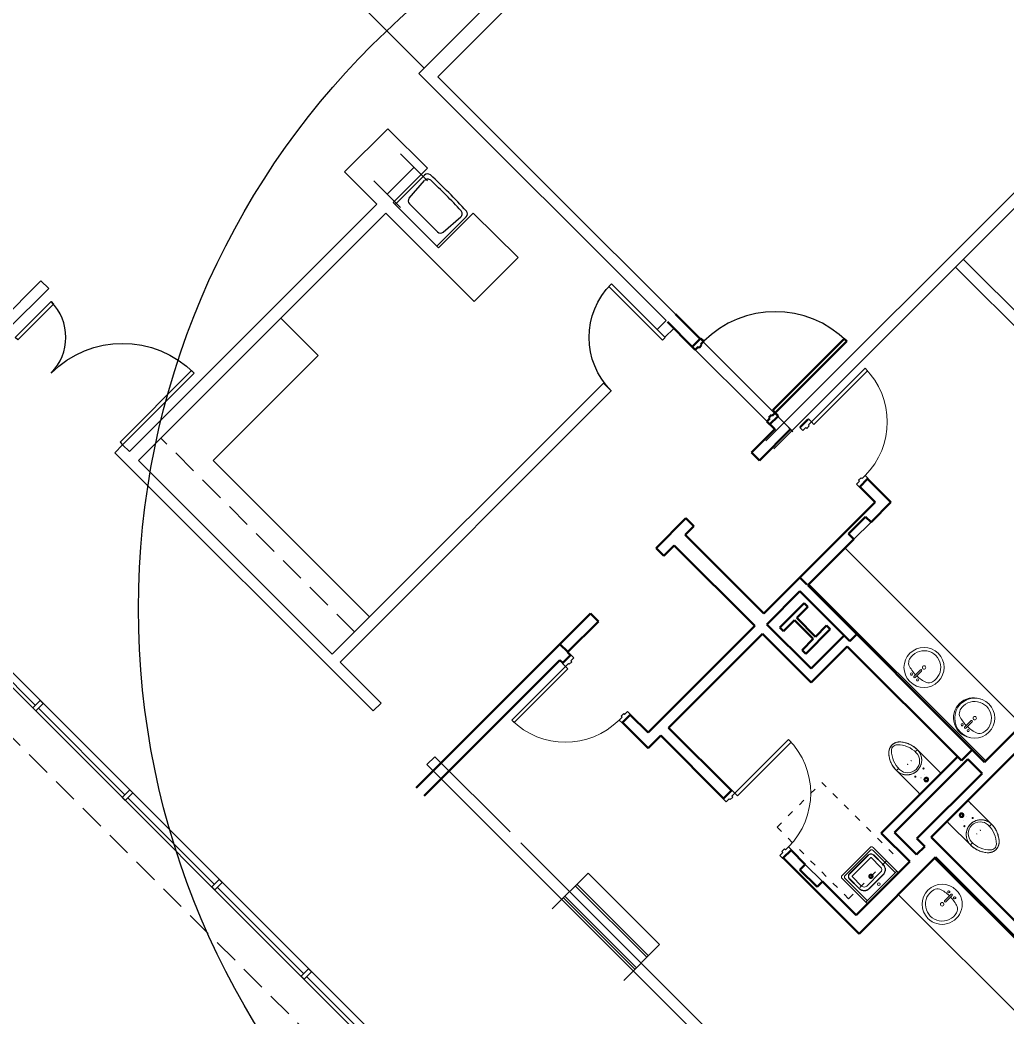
# Model space of a CAD drawing. Header units: inches. Extents: x -59 to 5682, y -269 to 4477.
# Drawn here: x 1088.3 to 1556.3, y 626.1 to 1099 of the extents above; entities that cross this region are included whole.
import ezdxf

# ---------------------------------------------------------------- set-up
doc = ezdxf.new("R2010")
doc.units = ezdxf.units.IN
doc.header["$LTSCALE"] = 96
doc.header["$MEASUREMENT"] = 0
for name, pattern in [('DASHED4', [0.1875, 0.125, -0.0625]), ('HIDDEN2', [0.1875, 0.125, -0.0625]), ('Loose Dash 1_32_', [0.078125, 0.03125, -0.046875])]:
    doc.linetypes.add(name, pattern=pattern)
doc.layers.get('0').update_dxf_attribs({"linetype": 'CONTINUOUS'})
for name, color, linetype in [('A-COLS', 5, 'CONTINUOUS'), ('A-DOOR', 2, 'CONTINUOUS'), ('A-FLOR-CASE', 3, 'CONTINUOUS'), ('A-FLOR-CASE-UPPR', 3, 'HIDDEN2'), ('A-FLOR-PFIX', 2, 'CONTINUOUS'), ('A-GLAZ', 2, 'CONTINUOUS'), ('A-GLAZ-SILL', 1, 'CONTINUOUS'), ('A-SHAFT', 1, 'CONTINUOUS'), ('A-WALL-ABOVE', 8, 'DASHED4'), ('A-WALL-FULL', 6, 'CONTINUOUS')]:
    doc.layers.add(name, color=color, linetype=linetype)
for name, color, linetype, lineweight in [('A-DOOR-FRAM', 31, 'CONTINUOUS', 50), ('I-WALL', 2, 'CONTINUOUS', 13), ('P-SANR-FIXT', 6, 'CONTINUOUS', 9), ('Q-CASE', 31, 'CONTINUOUS', 9), ('S-COLS', 52, 'CONTINUOUS', 13)]:
    doc.layers.add(name, color=color, linetype=linetype, lineweight=lineweight)

# ---------------------------------------------------------------- blocks, each defined once
blk = doc.blocks.new('0206.01-BAS-GRID$0$IBEAM')
for points in [[(-0.5, 0.5, 1), (-0.5, 0.5), (0.5, 0.5), (0.5, 0.5, 1)], [(0, -0.5, 1), (0, -0.5), (0, 0.5), (0, 0.5, 1)], [(-0.5, -0.5, 1), (-0.5, -0.5), (0.5, -0.5), (0.5, -0.5, 1)]]:
    blk.add_3dface(points)
blk = doc.blocks.new('*U32')
for p, q in [((0, 0), (0, 0)), ((-48, 0), (-48, 0))]:
    blk.add_line(p, q)
blk.add_lwpolyline([(0, 0), (0, -48), (-1.75, -48), (-1.75, 0)], close=True)
blk.add_arc((0, 0), 48, 180, 270)
blk = doc.blocks.new('*U211')
for p, q in [((0, 0), (0, 0)), ((-36, 0), (-36, 0))]:
    blk.add_line(p, q)
blk.add_lwpolyline([(0, 0), (0, -36), (-1.75, -36), (-1.75, 0)], close=True)
blk.add_arc((0, 0), 36, 180, 270)
blk = doc.blocks.new('*U35')
for p, q in [((0, 0), (0, 0)), ((-24, 0), (-24, 0))]:
    blk.add_line(p, q)
blk.add_lwpolyline([(0, 0), (0, -24), (-1.75, -24), (-1.75, 0)], close=True)
blk.add_arc((0, 0), 24, 180, 270)
blk = doc.blocks.new('TRA_SurgeonSink')
for p, q in [((-14, 0), (14, 0)), ((-14, 0), (-14, -19.75)), ((14, 0), (14, -19.75)), ((-11.38, -6.86), (-12.13, -17.93)), ((-9.38, -5), (9.38, -5)), ((11.38, -6.86), (12.13, -17.93))]:
    blk.add_line(p, q)
for centre, radius, start, end in [((-9.38, -7), 2, 90, 176.121), ((9.38, -7), 2, 3.879, 90), ((-10.13, -18.07), 2, 176.121, 267.9583), ((10.13, -18.07), 2, 272.0417, 3.879), ((-12, -19.75), 2, 180, 267.5963), ((0, 266.12), 288.12, 267.5963, 272.4037), ((0, 266.12), 286.38, 267.9583, 272.0417), ((12, -19.75), 2, 272.4037, 0)]:
    blk.add_arc(centre, radius, start, end)
blk = doc.blocks.new('Corp_Door Single F1 - 3_-0_ x 7_-0_ - 2_ Head 2-2154081-LEVEL 01 OVERALL FLOOR PLAN CATH _1')
at = {"layer": 'A-DOOR', "lineweight": 20}
for p, q in [((16.25, 38.875), (18, 38.875)), ((16.25, 2.875), (16.25, 38.875)), ((18, 2.875), (18, 38.875)), ((16.25, 2.875), (18, 2.875))]:
    blk.add_line(p, q, dxfattribs=at)
at = {"layer": 'A-DOOR', "lineweight": 9}
blk.add_arc((18, 2.875), 36, 90, 180, dxfattribs=at)
at = {"layer": 'A-DOOR-FRAM', "lineweight": 13}
for p, q in [((-18, 2.875), (-20, 2.875)), ((-20, 2.875), (-20, 2.625)), ((-18, 0.875), (-18, 2.875)), ((-17.375, 0.875), (-18, 0.875)), ((-17.375, -0.875), (-17.375, 0.875)), ((18, 0.875), (17.375, 0.875)), ((17.375, 0.875), (17.375, -0.875)), ((20, 2.875), (18, 2.875)), ((18, 2.875), (18, 0.875)), ((20, 2.625), (20, 2.875)), ((-20, -2.625), (-20, -2.875)), ((-20, -2.875), (-18, -2.875)), ((-18, -2.875), (-18, -0.875)), ((-18, -0.875), (-17.375, -0.875)), ((17.375, -0.875), (18, -0.875)), ((18, -0.875), (18, -2.875)), ((18, -2.875), (20, -2.875)), ((20, -2.875), (20, -2.625))]:
    blk.add_line(p, q, dxfattribs=at)
blk = doc.blocks.new('Corp_Door Single F1 - 3_-0_ x 7_-0_ - 2_ Head 2-2154083-LEVEL 01 OVERALL FLOOR PLAN CATH _1')
at = {"layer": 'A-DOOR', "lineweight": 20}
for p, q in [((16.25, -2.875), (18, -2.875)), ((16.25, -2.875), (16.25, -38.875)), ((18, -2.875), (18, -38.875)), ((16.25, -38.875), (18, -38.875))]:
    blk.add_line(p, q, dxfattribs=at)
at = {"layer": 'A-DOOR', "lineweight": 9}
blk.add_arc((18, -2.875), 36, 180, 270, dxfattribs=at)
at = {"layer": 'A-DOOR-FRAM', "lineweight": 13}
for p, q in [((-20, 2.875), (-18, 2.875)), ((-20, 2.625), (-20, 2.875)), ((-18, 2.875), (-18, 0.875)), ((-18, 0.875), (-17.375, 0.875)), ((-17.375, 0.875), (-17.375, -0.875)), ((17.375, 0.875), (18, 0.875)), ((17.375, -0.875), (17.375, 0.875)), ((18, 2.875), (20, 2.875)), ((18, 0.875), (18, 2.875)), ((20, 2.875), (20, 2.625)), ((-20, -2.875), (-20, -2.625)), ((-18, -2.875), (-20, -2.875)), ((-18, -0.875), (-18, -2.875)), ((-17.375, -0.875), (-18, -0.875)), ((18, -0.875), (17.375, -0.875)), ((18, -2.875), (18, -0.875)), ((20, -2.875), (18, -2.875)), ((20, -2.625), (20, -2.875))]:
    blk.add_line(p, q, dxfattribs=at)
blk = doc.blocks.new('Corp_Door Single F - 3_-0_ x 7_-0_ - 2_ Head-2154086-LEVEL 01 OVERALL FLOOR PLAN CATH _1')
at = {"layer": 'A-DOOR', "lineweight": 20}
for p, q in [((16.25, -2.875), (18, -2.875)), ((16.25, -2.875), (16.25, -38.875)), ((18, -2.875), (18, -38.875)), ((16.25, -38.875), (18, -38.875))]:
    blk.add_line(p, q, dxfattribs=at)
at = {"layer": 'A-DOOR', "lineweight": 9}
blk.add_arc((18, -2.875), 36, 180, 270, dxfattribs=at)
at = {"layer": 'A-DOOR-FRAM', "lineweight": 13}
for p, q in [((-20, 2.875), (-18, 2.875)), ((-20, 2.625), (-20, 2.875)), ((-18, 2.875), (-18, 0.875)), ((-18, 0.875), (-17.375, 0.875)), ((-17.375, 0.875), (-17.375, -0.875)), ((17.375, 0.875), (18, 0.875)), ((17.375, -0.875), (17.375, 0.875)), ((18, 2.875), (20, 2.875)), ((18, 0.875), (18, 2.875)), ((20, 2.875), (20, 2.625)), ((-20, -2.875), (-20, -2.625)), ((-18, -2.875), (-20, -2.875)), ((-18, -0.875), (-18, -2.875)), ((-17.375, -0.875), (-18, -0.875)), ((18, -0.875), (17.375, -0.875)), ((18, -2.875), (18, -0.875)), ((20, -2.875), (18, -2.875)), ((20, -2.625), (20, -2.875))]:
    blk.add_line(p, q, dxfattribs=at)
blk = doc.blocks.new('Corp_Door Single N - 4_-0_ x 7_-0_ - 2_ Head-3212147-LEVEL 01 OVERALL FLOOR PLAN CATH _1')
at = {"layer": 'A-DOOR', "color": 8, "lineweight": 50}
for p, q in [((22.25, 51), (24, 51)), ((22.25, 3), (22.25, 51)), ((24, 3), (24, 51)), ((22.25, 3), (24, 3))]:
    blk.add_line(p, q, dxfattribs=at)
at = {"layer": 'A-DOOR', "color": 55}
blk.add_arc((24, 3), 48, 90, 180, dxfattribs=at)
at = {"layer": 'A-DOOR-FRAM', "color": 8}
for p, q in [((-24, 3), (-26, 3)), ((-26, 3), (-26, 2.625)), ((-24, 1), (-24, 3)), ((-23.375, 1), (-24, 1)), ((-23.375, -0.75), (-23.375, 1)), ((24, 1), (23.375, 1)), ((23.375, 1), (23.375, -0.75)), ((26, 3), (24, 3)), ((24, 3), (24, 1)), ((26, 2.625), (26, 3)), ((-26, -2.625), (-26, -2.75)), ((-26, -2.75), (-24, -2.75)), ((-24, -2.75), (-24, -0.75)), ((-24, -0.75), (-23.375, -0.75)), ((23.375, -0.75), (24, -0.75)), ((24, -0.75), (24, -2.75)), ((24, -2.75), (26, -2.75)), ((26, -2.75), (26, -2.625))]:
    blk.add_line(p, q, dxfattribs=at)
blk = doc.blocks.new('Lavatory - ADA Installation-2535751-LEVEL 01 OVERALL FLOOR PLAN CATH _1')
at = {"layer": 'P-SANR-FIXT', "linetype": 'Loose Dash 1_32_'}
for p, q in [((-15.48, 59.62), (-15.48, 11.62)), ((-15.48, 59.62), (14.52, 59.62)), ((14.52, 59.62), (14.52, 11.62)), ((-15.48, 11.62), (14.52, 11.62))]:
    blk.add_line(p, q, dxfattribs=at)
at = {"layer": 'P-SANR-FIXT'}
for p, q in [((-10.85, 20.62), (-10.85, 4.62)), ((8.9, 21.62), (-9.85, 21.62)), ((-9.85, 4.62), (-9.85, 19.62)), ((-9.85, 19.62), (-9.85, 4.62)), ((-8.85, 20.62), (7.9, 20.62)), ((7.9, 20.62), (-8.85, 20.62)), ((-6.73, 19.62), (-6.79, 19.62)), ((5.77, 19.75), (-6.73, 19.75)), ((-6.73, 19.75), (5.77, 19.75)), ((-6.73, 19.62), (5.77, 19.62)), ((5.79, 19.62), (5.77, 19.62)), ((8.9, 19.62), (8.9, 4.62)), ((8.9, 4.62), (8.9, 19.62)), ((9.9, 4.62), (9.9, 20.62)), ((-8.6, 17.87), (-8.6, 11.5)), ((-8.6, 11.5), (-8.6, 17.87)), ((-8.48, 17.89), (-8.48, 17.87)), ((-8.48, 11.5), (-8.48, 17.87)), ((-6.85, 17.87), (-6.85, 11.5)), ((-6.85, 17.87), (-6.85, 11.5)), ((5.77, 18), (-6.73, 18)), ((5.77, 18), (-6.73, 18)), ((5.9, 11.5), (5.9, 17.87)), ((5.9, 11.5), (5.9, 17.87)), ((7.52, 17.87), (7.52, 17.93)), ((7.52, 17.87), (7.52, 11.5)), ((7.65, 11.5), (7.65, 17.87)), ((7.65, 17.87), (7.65, 11.5)), ((-8.48, 11.5), (-8.48, 11.4)), ((-5.1, 9.75), (4.15, 9.75)), ((-5.1, 9.75), (4.15, 9.75)), ((4.15, 8.12), (-5.1, 8.12)), ((-5.1, 8), (4.15, 8)), ((4.15, 8), (-5.1, 8)), ((4.15, 8.12), (4.25, 8.13)), ((9.9, 4.62), (-10.85, 4.62)), ((-10.85, 4.62), (-10.85, 3.62)), ((9.9, 3.62), (9.9, 4.62))]:
    blk.add_line(p, q, dxfattribs=at)
at = {"layer": 'P-SANR-FIXT', "flags": 128}
for points in [[(-8.48, 17.87), (-8.48, 17.94), (-8.47, 18.01), (-8.46, 18.08), (-8.45, 18.15), (-8.44, 18.22), (-8.43, 18.29), (-8.41, 18.36), (-8.39, 18.43), (-8.36, 18.49), (-8.34, 18.56), (-8.31, 18.62), (-8.28, 18.68), (-8.25, 18.74), (-8.21, 18.8), (-8.17, 18.86), (-8.13, 18.92), (-8.09, 18.98), (-8.04, 19.03), (-8, 19.08), (-7.95, 19.13), (-7.9, 19.18), (-7.84, 19.22), (-7.79, 19.27), (-7.73, 19.31), (-7.67, 19.35), (-7.61, 19.38), (-7.55, 19.42), (-7.49, 19.45), (-7.43, 19.48), (-7.36, 19.51), (-7.3, 19.53), (-7.23, 19.55), (-7.16, 19.57), (-7.09, 19.59), (-7.02, 19.6), (-6.96, 19.61), (-6.89, 19.62), (-6.82, 19.62), (-6.75, 19.62), (-6.73, 19.62)], [(5.77, 19.62), (5.84, 19.62), (5.91, 19.62), (5.98, 19.61), (6.05, 19.6), (6.12, 19.59), (6.19, 19.57), (6.26, 19.56), (6.32, 19.54), (6.39, 19.51), (6.45, 19.49), (6.52, 19.46), (6.58, 19.43), (6.64, 19.39), (6.7, 19.36), (6.76, 19.32), (6.82, 19.28), (6.87, 19.24), (6.93, 19.19), (6.98, 19.14)], [(6.78, 19.31), (6.72, 19.35), (6.66, 19.38)], [(7.03, 19.09), (7.08, 19.04), (7.12, 18.99), (7.17, 18.94), (7.21, 18.88), (7.25, 18.82), (7.28, 18.76), (7.32, 18.7), (7.35, 18.64), (7.38, 18.57), (7.4, 18.51), (7.43, 18.44), (7.45, 18.38), (7.47, 18.31), (7.48, 18.24), (7.5, 18.17), (7.51, 18.1), (7.52, 18.03), (7.52, 17.96), (7.52, 17.89), (7.52, 17.87)], [(-8.16, 18.88), (-8.2, 18.82), (-8.24, 18.76)], [(-7.43, 9.05), (-7.52, 9.15), (-7.62, 9.25), (-7.7, 9.35), (-7.79, 9.46), (-7.87, 9.56), (-7.94, 9.68), (-8.01, 9.79), (-8.08, 9.91), (-8.14, 10.03), (-8.2, 10.15), (-8.25, 10.28), (-8.29, 10.4), (-8.34, 10.53), (-8.37, 10.66), (-8.4, 10.79), (-8.43, 10.93), (-8.45, 11.06), (-8.46, 11.19), (-8.47, 11.33), (-8.48, 11.46), (-8.48, 11.5)], [(0.52, 11.62), (0.52, 11.66), (0.52, 11.7), (0.52, 11.74), (0.51, 11.78), (0.5, 11.82), (0.49, 11.86), (0.48, 11.9), (0.47, 11.94), (0.46, 11.98), (0.44, 12.01), (0.43, 12.05), (0.41, 12.09), (0.39, 12.12), (0.37, 12.16), (0.35, 12.19), (0.32, 12.22), (0.3, 12.25), (0.27, 12.28), (0.25, 12.31), (0.22, 12.34), (0.19, 12.37), (0.16, 12.4), (0.13, 12.42), (0.1, 12.44), (0.06, 12.47), (0.03, 12.49), (-0.01, 12.51), (-0.04, 12.53), (-0.08, 12.54), (-0.11, 12.56), (-0.15, 12.57), (-0.19, 12.58), (-0.23, 12.59), (-0.27, 12.6), (-0.31, 12.61), (-0.35, 12.62), (-0.39, 12.62), (-0.43, 12.62), (-0.47, 12.62), (-0.51, 12.62), (-0.55, 12.62), (-0.59, 12.62), (-0.63, 12.61), (-0.67, 12.61), (-0.7, 12.6), (-0.74, 12.59), (-0.78, 12.58), (-0.82, 12.56), (-0.86, 12.55), (-0.89, 12.53), (-0.93, 12.52), (-0.96, 12.5), (-1, 12.48), (-1.03, 12.46), (-1.07, 12.43), (-1.1, 12.41), (-1.13, 12.38), (-1.16, 12.36), (-1.19, 12.33), (-1.21, 12.3), (-1.24, 12.27), (-1.27, 12.24), (-1.29, 12.21), (-1.31, 12.17), (-1.33, 12.14), (-1.35, 12.11), (-1.37, 12.07), (-1.39, 12.03), (-1.41, 12), (-1.42, 11.96), (-1.43, 11.92), (-1.44, 11.88), (-1.45, 11.84), (-1.46, 11.81), (-1.47, 11.77), (-1.47, 11.73), (-1.48, 11.69), (-1.48, 11.65), (-1.48, 11.62)], [(-1.48, 11.62), (-1.48, 11.59), (-1.47, 11.55), (-1.47, 11.51), (-1.46, 11.47), (-1.46, 11.43), (-1.45, 11.39), (-1.44, 11.35), (-1.43, 11.31), (-1.41, 11.27), (-1.4, 11.24), (-1.38, 11.2), (-1.36, 11.16), (-1.34, 11.13), (-1.32, 11.09), (-1.3, 11.06), (-1.28, 11.03), (-1.25, 11), (-1.23, 10.97), (-1.2, 10.94), (-1.17, 10.91), (-1.14, 10.88), (-1.11, 10.85), (-1.08, 10.83), (-1.05, 10.81), (-1.02, 10.78), (-0.98, 10.76), (-0.95, 10.74), (-0.91, 10.72), (-0.88, 10.71), (-0.84, 10.69), (-0.8, 10.68), (-0.76, 10.67), (-0.73, 10.66), (-0.69, 10.65), (-0.65, 10.64), (-0.61, 10.63), (-0.57, 10.63), (-0.53, 10.63), (-0.49, 10.63), (-0.45, 10.63), (-0.41, 10.63), (-0.37, 10.63), (-0.33, 10.64), (-0.29, 10.64), (-0.25, 10.65), (-0.21, 10.66), (-0.17, 10.67), (-0.13, 10.69), (-0.1, 10.7), (-0.06, 10.72), (-0.02, 10.73), (0.01, 10.75), (0.04, 10.77), (0.08, 10.79), (0.11, 10.82), (0.14, 10.84), (0.17, 10.87), (0.2, 10.89), (0.23, 10.92), (0.26, 10.95), (0.29, 10.98), (0.31, 11.01), (0.34, 11.04), (0.36, 11.08), (0.38, 11.11), (0.4, 11.14), (0.42, 11.18), (0.44, 11.22), (0.45, 11.25), (0.47, 11.29), (0.48, 11.33), (0.49, 11.37), (0.5, 11.41), (0.51, 11.44), (0.51, 11.48), (0.52, 11.52), (0.52, 11.56), (0.52, 11.6), (0.52, 11.62)], [(-1.1, 11.62), (-1.1, 11.65), (-1.1, 11.67), (-1.1, 11.7), (-1.09, 11.72), (-1.09, 11.75), (-1.08, 11.77), (-1.08, 11.8), (-1.07, 11.82), (-1.06, 11.85), (-1.05, 11.87), (-1.04, 11.89), (-1.03, 11.91), (-1.02, 11.94), (-1.01, 11.96), (-0.99, 11.98), (-0.98, 12), (-0.96, 12.02), (-0.95, 12.04), (-0.93, 12.06), (-0.91, 12.07), (-0.89, 12.09), (-0.88, 12.11), (-0.86, 12.12), (-0.84, 12.14), (-0.81, 12.15), (-0.79, 12.16), (-0.77, 12.18), (-0.75, 12.19), (-0.73, 12.2), (-0.7, 12.21), (-0.68, 12.22), (-0.66, 12.22), (-0.63, 12.23), (-0.61, 12.24), (-0.58, 12.24), (-0.56, 12.24), (-0.53, 12.25), (-0.51, 12.25), (-0.48, 12.25), (-0.46, 12.25), (-0.43, 12.25), (-0.41, 12.25), (-0.38, 12.24), (-0.36, 12.24), (-0.34, 12.23), (-0.31, 12.23), (-0.29, 12.22), (-0.26, 12.21), (-0.24, 12.2), (-0.22, 12.19), (-0.19, 12.18), (-0.17, 12.17), (-0.15, 12.16), (-0.13, 12.14), (-0.11, 12.13), (-0.09, 12.12), (-0.07, 12.1), (-0.05, 12.08), (-0.03, 12.07), (-0.02, 12.05), (0, 12.03), (0.02, 12.01), (0.03, 11.99), (0.05, 11.97), (0.06, 11.95), (0.07, 11.93), (0.08, 11.9), (0.09, 11.88), (0.1, 11.86), (0.11, 11.83), (0.12, 11.81), (0.13, 11.79), (0.13, 11.76), (0.14, 11.74), (0.14, 11.71), (0.14, 11.69), (0.15, 11.66), (0.15, 11.64), (0.15, 11.62)], [(0.15, 11.62), (0.15, 11.6), (0.15, 11.58), (0.14, 11.55), (0.14, 11.53), (0.14, 11.5), (0.13, 11.48), (0.12, 11.45), (0.12, 11.43), (0.11, 11.4), (0.1, 11.38), (0.09, 11.36), (0.08, 11.34), (0.07, 11.31), (0.05, 11.29), (0.04, 11.27), (0.02, 11.25), (0.01, 11.23), (-0.01, 11.21), (-0.02, 11.19), (-0.04, 11.18), (-0.06, 11.16), (-0.08, 11.14), (-0.1, 11.13), (-0.12, 11.11), (-0.14, 11.1), (-0.16, 11.09), (-0.18, 11.07), (-0.2, 11.06), (-0.23, 11.05), (-0.25, 11.04), (-0.27, 11.03), (-0.3, 11.03), (-0.32, 11.02), (-0.35, 11.01), (-0.37, 11.01), (-0.4, 11.01), (-0.42, 11), (-0.45, 11), (-0.47, 11), (-0.5, 11), (-0.52, 11), (-0.55, 11), (-0.57, 11.01), (-0.59, 11.01), (-0.62, 11.02), (-0.64, 11.02), (-0.67, 11.03), (-0.69, 11.04), (-0.71, 11.05), (-0.74, 11.06), (-0.76, 11.07), (-0.78, 11.08), (-0.8, 11.09), (-0.82, 11.11), (-0.84, 11.12), (-0.86, 11.13), (-0.88, 11.15), (-0.9, 11.17), (-0.92, 11.18), (-0.94, 11.2), (-0.95, 11.22), (-0.97, 11.24), (-0.99, 11.26), (-1, 11.28), (-1.01, 11.3), (-1.03, 11.32), (-1.04, 11.35), (-1.05, 11.37), (-1.06, 11.39), (-1.07, 11.42), (-1.07, 11.44), (-1.08, 11.46), (-1.09, 11.49), (-1.09, 11.51), (-1.1, 11.54), (-1.1, 11.56), (-1.1, 11.59), (-1.1, 11.61), (-1.1, 11.62)], [(7.52, 11.5), (7.52, 11.37), (7.51, 11.23), (7.5, 11.1), (7.48, 10.96), (7.46, 10.83), (7.43, 10.7), (7.39, 10.57), (7.35, 10.44), (7.31, 10.31), (7.26, 10.19), (7.2, 10.06), (7.14, 9.94), (7.08, 9.82), (7.01, 9.71), (6.93, 9.59), (6.85, 9.48), (6.77, 9.38), (6.69, 9.27), (6.59, 9.17), (6.5, 9.08), (6.4, 8.99), (6.3, 8.9), (6.19, 8.81), (6.08, 8.74), (5.97, 8.66), (5.86, 8.59), (5.74, 8.52), (5.62, 8.46), (5.5, 8.41), (5.37, 8.35), (5.24, 8.31), (5.12, 8.27), (4.99, 8.23), (4.85, 8.2), (4.72, 8.17), (4.59, 8.15), (4.45, 8.14), (4.32, 8.13), (4.18, 8.13), (4.15, 8.12)], [(7.52, 11.4), (7.52, 11.46), (7.52, 11.5)], [(-5.1, 8.12), (-5.24, 8.13), (-5.37, 8.14), (-5.51, 8.15), (-5.64, 8.17), (-5.77, 8.19), (-5.9, 8.22), (-6.03, 8.26), (-6.16, 8.3), (-6.29, 8.34), (-6.42, 8.39), (-6.54, 8.45), (-6.66, 8.51), (-6.78, 8.57), (-6.89, 8.64), (-7.01, 8.71), (-7.12, 8.79), (-7.22, 8.88), (-7.33, 8.96), (-7.4, 9.03)], [(-5.2, 8.13), (-5.14, 8.13), (-5.1, 8.12)]]:
    blk.add_lwpolyline(points, dxfattribs=at)
at = {"layer": 'P-SANR-FIXT'}
for centre, radius, start, end in [((-9.85, 20.62), 1, 90, 180), ((-8.85, 19.62), 1, 90, 180), ((-8.85, 19.62), 1, 90, 180), ((-6.73, 17.87), 1.87, 90, 180), ((-6.73, 17.87), 1.88, 90, 180), ((5.77, 17.87), 1.88, 45, 90), ((5.77, 17.87), 1.88, 45, 90), ((5.77, 17.87), 1.88, 360, 43.9808), ((5.77, 17.87), 1.88, 0, 43.9837), ((7.9, 19.62), 1, 0, 90), ((7.9, 19.62), 1, 360, 90), ((8.9, 20.62), 1, 360, 90), ((-6.73, 17.87), 0.125, 90, 180), ((-6.73, 17.87), 0.125, 90, 180), ((5.77, 17.87), 0.125, 360, 90), ((5.77, 17.87), 0.125, 360, 90), ((-5.1, 11.5), 3.5, 180, 270), ((-5.1, 11.5), 3.5, 180, 230.4198), ((-5.1, 11.5), 1.75, 180, 238.9277), ((-5.1, 11.5), 1.75, 240, 270), ((-0.48, 11.62), 1, 168.929, 180), ((-0.48, 11.62), 1, 180, 191.071), ((-0.48, 11.62), 1, 134.5648, 148.0398), ((-0.48, 11.62), 1, 211.9602, 225.5898), ((-0.48, 11.62), 1, 247.2232, 256.2368), ((-0.48, 11.62), 1, 67.2232, 76.2368), ((-0.48, 11.62), 1, 31.9602, 45.5898), ((-0.48, 11.62), 1, 314.5648, 328.0398), ((-0.48, 11.62), 1, 0, 11.071), ((-0.48, 11.62), 1, 348.929, 360), ((4.15, 11.5), 1.75, 270, 360), ((4.15, 11.5), 3.5, 270, 360), ((4.15, 11.5), 3.5, 321.0302, 326.3266), ((4.15, 11.5), 3.5, 326.5502, 0), ((-5.1, 11.5), 3.5, 231.0302, 236.3266), ((-5.1, 11.5), 3.5, 236.5502, 270), ((-0.48, 6.37), 0.625, 0, 180), ((-0.48, 6.37), 0.625, 180, 0), ((4.15, 11.5), 3.5, 270, 320.4198)]:
    blk.add_arc(centre, radius, start, end, dxfattribs=at)
blk = doc.blocks.new('W-Wide Flange-Column - W14X342-V58-LEVEL 01 OVERALL FLOOR PLAN CATH _1')
at = {"layer": 'S-COLS', "color": 8, "lineweight": 50}
for p, q in [((8.2, 8.75), (-8.2, 8.75)), ((-8.2, 8.75), (-8.2, 6.28)), ((-8.2, 6.28), (-0.77, 6.28)), ((-0.77, 6.28), (-0.77, -6.28)), ((0.77, -6.28), (0.77, 6.28)), ((0.77, 6.28), (8.2, 6.28)), ((8.2, 6.28), (8.2, 8.75)), ((-0.77, -6.28), (-8.2, -6.28)), ((-8.2, -6.28), (-8.2, -8.75)), ((-8.2, -8.75), (8.2, -8.75)), ((8.2, -6.28), (0.77, -6.28)), ((8.2, -8.75), (8.2, -6.28))]:
    blk.add_line(p, q, dxfattribs=at)
blk = doc.blocks.new('CASE_Countertop_Vanity_Sink-Round_HED - 24_ D 36_ H-3247592-LEVEL 01 OVERALL FLOOR PLAN CATH _1')
at = {"layer": 'Q-CASE'}
for p, q in [((-52.26, -0.75), (66.24, -0.75)), ((-52.26, -25), (66.24, -25))]:
    blk.add_line(p, q, dxfattribs=at)
for start, end in [(0, 124.2525), (296.0962, 360)]:
    blk.add_arc((-33.77, -11.13), 9.53, start, end, dxfattribs=at)
blk = doc.blocks.new('PLUMB_Sink-Vanity-Round_HED - 19_ W 19_ D 34_ H-2003185-LEVEL 01 OVERALL FLOOR PLAN CATH _1')
at = {"layer": 'P-SANR-FIXT'}
for p, q in [((3.43, 9.73), (3.43, 5.36)), ((4.18, 9.73), (4.18, 5.36))]:
    blk.add_line(p, q, dxfattribs=at)
for centre, radius, start, end in [((3.81, 3.35), 9.5, 90, 270), ((1.81, 9.73), 0.5, 360, 180), ((1.81, 9.73), 0.5, 180, 0), ((3.81, 9.73), 0.375, 0, 180), ((3.81, 3.35), 9.5, 270, 90), ((5.81, 9.73), 0.5, 360, 180), ((5.81, 9.73), 0.5, 180, 0), ((3.81, 3.35), 7.93, 165.3071, 14.6929), ((0.05, 4.11), 4.12, 120.7927, 162.1904), ((3.81, -9.17), 17.81, 91.2067, 109.2086), ((3.81, 5.36), 0.375, 180, 360), ((3.81, -9.17), 17.81, 70.7914, 88.7933), ((7.56, 4.11), 4.12, 17.8096, 59.2073), ((3.81, 3.35), 0.813, 360, 180), ((3.81, 3.35), 0.812, 180, 360)]:
    blk.add_arc(centre, radius, start, end, dxfattribs=at)
blk = doc.blocks.new('Bench-Locker Room_rfa- casework - 60_ x 18_ x 18_-2356867-LEVEL 01 OVERALL FLOOR PLAN CATH _1')
at = {"layer": 'Q-CASE'}
for p, q in [((17.89, 4.89), (-30.11, 4.89)), ((-30.11, 4.89), (-30.11, -19.11)), ((17.89, -19.11), (17.89, 4.89)), ((-30.11, -2.61), (17.89, -2.61)), ((-30.11, -3.61), (17.89, -3.61)), ((-30.11, -10.61), (17.89, -10.61)), ((-30.11, -11.61), (17.89, -11.61))]:
    blk.add_line(p, q, dxfattribs=at)
blk = doc.blocks.new('CASE_Countertop_Vanity_Sink-Round_HED - 24_ D 36_ H-2568368-LEVEL 01 OVERALL FLOOR PLAN CATH _1')
at = {"layer": 'Q-CASE'}
for p, q in [((-52.26, 25), (50.99, 25)), ((50.99, 0.75), (-52.26, 0.75))]:
    blk.add_line(p, q, dxfattribs=at)
for start, end in [(133.391, 136.609), (119.1644, 121.4992), (58.5008, 60.8356), (43.391, 46.609), (162.6821, 165.6363), (147.7797, 151.2375), (28.7625, 32.2203), (14.3637, 17.3179), (180, 181.281), (193.6718, 199.8383), (340.1617, 346.3282), (358.719, 360), (207.4035, 214.6585), (221.0731, 228.9269), (234.6204, 242.9984), (297.0016, 305.3796), (311.0731, 318.9269), (325.3415, 332.5965), (247.8206, 256.9709), (258.631, 281.369), (282.9792, 292.1794)]:
    blk.add_arc((-34.26, 13.5), 9.5, start, end, dxfattribs=at)
blk = doc.blocks.new('Toilet_American Standard Afwall Flowise - 3351_101-2508961-LEVEL 01 OVERALL FLOOR PLAN CATH _1')
at = {"layer": 'P-SANR-FIXT'}
for p, q in [((4019.24, -2721.27), (4017.84, -2721.27)), ((4017.84, -2721.27), (4017.84, -2735.53)), ((4031.85, -2721.27), (4030.45, -2721.27)), ((4031.85, -2735.53), (4031.85, -2721.27)), ((4017.84, -2737), (4017.84, -2735.53)), ((4017.84, -2737), (4017.84, -2737.14)), ((4017.92, -2737), (4017.84, -2737)), ((4017.92, -2737), (4017.84, -2737)), ((4024.84, -2737), (4017.92, -2737)), ((4018.09, -2735.2), (4018.09, -2735.16)), ((4019.59, -2737.11), (4019.59, -2737.14)), ((4020.59, -2737.11), (4019.59, -2737.11)), ((4019.59, -2737.11), (4020.59, -2737.11)), ((4020.59, -2737.14), (4020.59, -2737.11)), ((4031.77, -2737), (4024.84, -2737)), ((4031.6, -2735.16), (4031.6, -2735.2)), ((4031.85, -2737), (4031.77, -2737)), ((4031.85, -2737), (4031.77, -2737)), ((4031.85, -2735.53), (4031.85, -2737)), ((4031.85, -2737.14), (4031.85, -2737))]:
    blk.add_line(p, q, dxfattribs=at)
at = {"layer": 'P-SANR-FIXT', "flags": 128}
for points in [[(4017.84, -2721.27), (4017.85, -2720.76), (4017.88, -2720.26), (4017.93, -2719.76), (4018, -2719.25), (4018.09, -2718.76), (4018.2, -2718.26), (4018.33, -2717.78), (4018.48, -2717.29), (4018.65, -2716.82), (4018.83, -2716.35), (4019.04, -2715.89), (4019.26, -2715.43), (4019.51, -2714.99), (4019.77, -2714.56), (4020.04, -2714.13), (4020.34, -2713.72), (4020.65, -2713.32), (4020.79, -2713.14)], [(4020.79, -2713.14), (4020.94, -2712.98), (4021.1, -2712.81), (4021.26, -2712.66), (4021.42, -2712.5), (4021.6, -2712.36), (4021.78, -2712.22), (4021.96, -2712.1), (4022.15, -2711.97), (4022.34, -2711.86), (4022.54, -2711.75), (4022.74, -2711.65), (4022.95, -2711.56), (4023.16, -2711.48), (4023.37, -2711.41), (4023.59, -2711.34), (4023.8, -2711.29), (4024.02, -2711.24), (4024.24, -2711.2), (4024.47, -2711.17), (4024.69, -2711.15), (4024.84, -2711.14)], [(4024.84, -2711.14), (4025.07, -2711.16), (4025.29, -2711.18), (4025.51, -2711.21), (4025.74, -2711.25), (4025.95, -2711.31), (4026.17, -2711.36), (4026.39, -2711.43), (4026.6, -2711.51), (4026.81, -2711.59), (4027.01, -2711.69), (4027.21, -2711.79), (4027.41, -2711.89), (4027.6, -2712.01), (4027.79, -2712.14), (4027.97, -2712.27), (4028.15, -2712.41), (4028.32, -2712.55), (4028.48, -2712.7), (4028.64, -2712.86), (4028.8, -2713.03), (4028.9, -2713.14)], [(4028.9, -2713.14), (4029.21, -2713.54), (4029.51, -2713.94), (4029.8, -2714.36), (4030.07, -2714.79), (4030.32, -2715.23), (4030.55, -2715.68), (4030.76, -2716.14), (4030.96, -2716.6), (4031.14, -2717.08), (4031.29, -2717.56), (4031.43, -2718.04), (4031.55, -2718.53), (4031.65, -2719.03), (4031.73, -2719.53), (4031.79, -2720.03), (4031.83, -2720.53), (4031.85, -2721.04), (4031.85, -2721.27)], [(4024.84, -2728.28), (4024.56, -2728.27), (4024.28, -2728.25), (4024.01, -2728.23), (4023.73, -2728.19), (4023.45, -2728.14), (4023.18, -2728.08), (4022.91, -2728), (4022.64, -2727.92), (4022.38, -2727.83), (4022.12, -2727.72), (4021.86, -2727.61), (4021.61, -2727.48), (4021.36, -2727.35), (4021.12, -2727.21), (4020.89, -2727.05), (4020.66, -2726.89), (4020.44, -2726.72), (4020.22, -2726.54), (4020.02, -2726.35), (4019.82, -2726.15), (4019.63, -2725.95), (4019.44, -2725.73), (4019.27, -2725.51), (4019.1, -2725.29), (4018.95, -2725.05), (4018.8, -2724.82), (4018.66, -2724.57), (4018.54, -2724.32), (4018.42, -2724.07), (4018.31, -2723.81), (4018.22, -2723.54), (4018.13, -2723.28), (4018.06, -2723.01), (4017.99, -2722.73), (4017.94, -2722.46), (4017.9, -2722.18), (4017.87, -2721.9), (4017.85, -2721.62), (4017.84, -2721.34), (4017.84, -2721.27)], [(4023.59, -2723.09), (4023.59, -2723.04), (4023.59, -2722.98), (4023.59, -2722.94), (4023.59, -2722.89), (4023.59, -2722.85), (4023.59, -2722.82), (4023.59, -2722.79), (4023.59, -2722.76), (4023.59, -2722.74), (4023.59, -2722.72)], [(4031.85, -2721.27), (4031.85, -2721.55), (4031.83, -2721.83), (4031.8, -2722.11), (4031.76, -2722.38), (4031.71, -2722.66), (4031.65, -2722.93), (4031.58, -2723.2), (4031.5, -2723.47), (4031.4, -2723.74), (4031.3, -2724), (4031.18, -2724.25), (4031.06, -2724.5), (4030.93, -2724.75), (4030.78, -2724.99), (4030.63, -2725.23), (4030.47, -2725.45), (4030.29, -2725.67), (4030.11, -2725.89), (4029.92, -2726.1), (4029.73, -2726.3), (4029.52, -2726.49), (4029.31, -2726.67), (4029.09, -2726.84), (4028.86, -2727.01), (4028.63, -2727.17), (4028.39, -2727.31), (4028.15, -2727.45), (4027.9, -2727.58), (4027.64, -2727.69), (4027.38, -2727.8), (4027.12, -2727.9), (4026.85, -2727.98), (4026.58, -2728.06), (4026.31, -2728.12), (4026.04, -2728.17), (4025.76, -2728.22), (4025.48, -2728.25), (4025.2, -2728.27), (4024.92, -2728.28), (4024.84, -2728.28)], [(4026.09, -2722.72), (4026.09, -2722.74), (4026.09, -2722.76), (4026.09, -2722.79), (4026.09, -2722.82), (4026.09, -2722.86), (4026.09, -2722.9), (4026.09, -2722.94), (4026.09, -2722.99), (4026.09, -2723.04), (4026.09, -2723.09)], [(4023.59, -2731.98), (4023.59, -2731.97), (4023.59, -2731.96), (4023.59, -2731.96), (4023.59, -2731.96)], [(4023.59, -2731.96), (4023.59, -2731.96), (4023.59, -2731.97), (4023.59, -2731.98), (4023.59, -2731.99)], [(4026.09, -2731.98), (4026.09, -2731.97), (4026.09, -2731.97), (4026.09, -2731.96), (4026.09, -2731.96)], [(4026.09, -2731.96), (4026.09, -2731.96), (4026.09, -2731.97), (4026.09, -2731.98), (4026.09, -2731.99)]]:
    blk.add_lwpolyline(points, dxfattribs=at)
at = {"layer": 'P-SANR-FIXT'}
for centre, radius, start, end in [((4030.47, -2721.27), 12.64, 140, 180), ((4031.75, -2721.75), 12.52, 135.0828, 180.9172), ((4025.1, -2716.76), 5.62, 92.6013, 140), ((4024.94, -2714.96), 2.9, 91.8227, 135.0828), ((4024.59, -2716.76), 5.62, 40, 87.3987), ((4024.75, -2714.96), 2.9, 44.9172, 88.1773), ((4017.94, -2721.75), 12.52, 359.0828, 44.9172), ((4019.21, -2721.27), 12.64, 360, 40), ((4024.84, -2721.27), 7.01, 180, 270), ((4031.71, -2721.75), 12.48, 177.7918, 180.9172), ((4024.84, -2721.86), 5.61, 180.9172, 359.0828), ((4024.84, -2721.86), 5.61, 180.9172, 270), ((4024.84, -2721.27), 7.01, 270, 0), ((4024.84, -2721.86), 5.61, 270, 359.0828), ((4017.98, -2721.75), 12.48, 359.0828, 2.2082), ((4022.09, -2729.64), 0.28, 360, 180), ((4022.09, -2729.64), 0.28, 180, 360), ((4024.84, -2734.27), 1.13, 90, 270), ((4024.84, -2734.27), 0.975, 90, 270), ((4024.84, -2734.27), 1.13, 270, 90), ((4024.84, -2734.27), 0.975, 270, 90), ((4027.59, -2729.64), 0.28, 0, 180), ((4027.59, -2729.64), 0.28, 180, 0), ((4024.84, -2734.27), 0.796, 90, 270), ((4024.84, -2734.27), 0.5, 90, 270), ((4024.84, -2734.27), 0.796, 270, 90), ((4024.84, -2734.27), 0.5, 270, 90)]:
    blk.add_arc(centre, radius, start, end, dxfattribs=at)
blk = doc.blocks.new('Toilet_American Standard Afwall Flowise - 3351_101-V101-LEVEL 01 OVERALL FLOOR PLAN CATH _1')
at = {"layer": 'P-SANR-FIXT'}
for p, q in [((4017.71, -2755.19), (4017.71, -2755.33)), ((4017.71, -2755.33), (4017.79, -2755.33)), ((4017.71, -2756.8), (4017.71, -2755.33)), ((4017.71, -2755.33), (4017.79, -2755.33)), ((4017.71, -2756.8), (4017.71, -2771.06)), ((4017.79, -2755.33), (4024.72, -2755.33)), ((4024.72, -2755.33), (4031.65, -2755.33)), ((4028.97, -2755.19), (4028.97, -2755.22)), ((4028.97, -2755.22), (4029.97, -2755.22)), ((4029.97, -2755.22), (4028.97, -2755.22)), ((4029.97, -2755.22), (4029.97, -2755.19)), ((4031.65, -2755.33), (4031.73, -2755.33)), ((4031.65, -2755.33), (4031.73, -2755.33)), ((4031.73, -2755.33), (4031.73, -2755.19)), ((4031.73, -2755.33), (4031.73, -2756.8)), ((4031.73, -2771.06), (4031.73, -2756.8)), ((4017.96, -2757.17), (4017.96, -2757.13)), ((4023.47, -2760.43), (4023.47, -2760.38)), ((4031.48, -2757.13), (4031.48, -2757.17)), ((4017.71, -2771.06), (4019.11, -2771.06)), ((4030.32, -2771.06), (4031.73, -2771.06))]:
    blk.add_line(p, q, dxfattribs=at)
at = {"layer": 'P-SANR-FIXT', "flags": 128}
for points in [[(4023.47, -2760.34), (4023.47, -2760.36), (4023.47, -2760.36), (4023.47, -2760.37), (4023.47, -2760.37)], [(4023.47, -2760.37), (4023.47, -2760.37), (4023.47, -2760.36), (4023.47, -2760.35), (4023.47, -2760.34)], [(4025.97, -2760.37), (4025.97, -2760.37), (4025.97, -2760.36), (4025.97, -2760.35), (4025.97, -2760.34)], [(4025.97, -2760.35), (4025.97, -2760.36), (4025.97, -2760.36), (4025.97, -2760.37), (4025.97, -2760.37)], [(4017.71, -2771.06), (4017.72, -2770.78), (4017.73, -2770.5), (4017.76, -2770.22), (4017.8, -2769.94), (4017.85, -2769.67), (4017.91, -2769.39), (4017.98, -2769.12), (4018.07, -2768.86), (4018.16, -2768.59), (4018.27, -2768.33), (4018.38, -2768.08), (4018.5, -2767.82), (4018.64, -2767.58), (4018.78, -2767.34), (4018.94, -2767.1), (4019.1, -2766.88), (4019.27, -2766.65), (4019.45, -2766.44), (4019.64, -2766.23), (4019.84, -2766.03), (4020.04, -2765.84), (4020.25, -2765.66), (4020.47, -2765.48), (4020.7, -2765.32), (4020.93, -2765.16), (4021.17, -2765.02), (4021.42, -2764.88), (4021.67, -2764.75), (4021.92, -2764.64), (4022.18, -2764.53), (4022.44, -2764.43), (4022.71, -2764.35), (4022.98, -2764.27), (4023.25, -2764.21), (4023.53, -2764.15), (4023.81, -2764.11), (4024.08, -2764.08), (4024.36, -2764.06), (4024.64, -2764.05), (4024.72, -2764.05)], [(4024.72, -2764.05), (4025, -2764.06), (4025.28, -2764.07), (4025.56, -2764.1), (4025.84, -2764.14), (4026.11, -2764.19), (4026.39, -2764.25), (4026.66, -2764.33), (4026.92, -2764.41), (4027.19, -2764.5), (4027.45, -2764.61), (4027.7, -2764.72), (4027.96, -2764.84), (4028.2, -2764.98), (4028.44, -2765.12), (4028.68, -2765.28), (4028.9, -2765.44), (4029.13, -2765.61), (4029.34, -2765.79), (4029.55, -2765.98), (4029.75, -2766.18), (4029.94, -2766.38), (4030.12, -2766.6), (4030.3, -2766.81), (4030.46, -2767.04), (4030.62, -2767.27), (4030.76, -2767.51), (4030.9, -2767.76), (4031.03, -2768.01), (4031.14, -2768.26), (4031.25, -2768.52), (4031.35, -2768.78), (4031.43, -2769.05), (4031.51, -2769.32), (4031.57, -2769.59), (4031.63, -2769.87), (4031.67, -2770.15), (4031.7, -2770.42), (4031.72, -2770.7), (4031.73, -2770.98), (4031.73, -2771.06)], [(4020.67, -2779.18), (4020.35, -2778.79), (4020.05, -2778.38), (4019.77, -2777.97), (4019.5, -2777.54), (4019.25, -2777.1), (4019.02, -2776.65), (4018.8, -2776.19), (4018.6, -2775.73), (4018.43, -2775.25), (4018.27, -2774.77), (4018.13, -2774.29), (4018.01, -2773.8), (4017.91, -2773.3), (4017.83, -2772.8), (4017.77, -2772.3), (4017.73, -2771.79), (4017.71, -2771.29), (4017.71, -2771.06)], [(4023.47, -2769.61), (4023.47, -2769.59), (4023.47, -2769.57), (4023.47, -2769.54), (4023.47, -2769.51), (4023.47, -2769.47), (4023.47, -2769.43), (4023.47, -2769.39), (4023.47, -2769.34), (4023.47, -2769.29), (4023.47, -2769.24)], [(4025.97, -2769.24), (4025.97, -2769.29), (4025.97, -2769.34), (4025.97, -2769.39), (4025.97, -2769.43), (4025.97, -2769.47), (4025.97, -2769.51), (4025.97, -2769.54), (4025.97, -2769.57), (4025.97, -2769.59), (4025.97, -2769.61)], [(4031.73, -2771.06), (4031.72, -2771.57), (4031.69, -2772.07), (4031.64, -2772.57), (4031.57, -2773.07), (4031.48, -2773.57), (4031.37, -2774.06), (4031.24, -2774.55), (4031.09, -2775.04), (4030.92, -2775.51), (4030.73, -2775.98), (4030.52, -2776.44), (4030.3, -2776.9), (4030.06, -2777.34), (4029.8, -2777.77), (4029.52, -2778.2), (4029.23, -2778.61), (4028.92, -2779.01), (4028.77, -2779.18)], [(4024.72, -2781.19), (4024.5, -2781.17), (4024.27, -2781.15), (4024.05, -2781.11), (4023.83, -2781.07), (4023.61, -2781.02), (4023.39, -2780.96), (4023.18, -2780.9), (4022.97, -2780.82), (4022.76, -2780.74), (4022.55, -2780.64), (4022.35, -2780.54), (4022.16, -2780.43), (4021.96, -2780.32), (4021.78, -2780.19), (4021.59, -2780.06), (4021.42, -2779.92), (4021.25, -2779.78), (4021.08, -2779.62), (4020.92, -2779.46), (4020.77, -2779.3), (4020.67, -2779.18)], [(4028.77, -2779.18), (4028.62, -2779.35), (4028.47, -2779.52), (4028.31, -2779.67), (4028.14, -2779.82), (4027.97, -2779.97), (4027.79, -2780.1), (4027.6, -2780.23), (4027.42, -2780.35), (4027.22, -2780.47), (4027.02, -2780.58), (4026.82, -2780.67), (4026.62, -2780.76), (4026.41, -2780.85), (4026.19, -2780.92), (4025.98, -2780.98), (4025.76, -2781.04), (4025.54, -2781.09), (4025.32, -2781.13), (4025.1, -2781.16), (4024.87, -2781.18), (4024.72, -2781.19)]]:
    blk.add_lwpolyline(points, dxfattribs=at)
at = {"layer": 'P-SANR-FIXT'}
for centre, radius, start, end in [((4024.72, -2758.06), 1.13, 90, 270), ((4024.72, -2758.06), 1.13, 270, 90), ((4024.72, -2758.06), 0.975, 90, 270), ((4024.72, -2758.06), 0.796, 90, 270), ((4024.72, -2758.06), 0.5, 90, 270), ((4024.72, -2758.06), 0.975, 270, 90), ((4024.72, -2758.06), 0.796, 270, 90), ((4024.72, -2758.06), 0.5, 270, 90), ((4024.72, -2771.06), 7.01, 90, 180), ((4024.72, -2770.47), 5.61, 0.9172, 179.0828), ((4024.72, -2770.47), 5.61, 90, 179.0828), ((4021.97, -2762.69), 0.28, 0, 180), ((4021.97, -2762.69), 0.28, 180, 0), ((4024.72, -2771.06), 7.01, 0, 90), ((4024.72, -2770.47), 5.61, 0.9172, 90), ((4027.47, -2762.69), 0.28, 0, 180), ((4027.47, -2762.69), 0.28, 180, 360), ((4030.35, -2771.06), 12.64, 180, 220), ((4031.59, -2770.58), 12.48, 179.0828, 182.2082), ((4031.62, -2770.58), 12.52, 179.0828, 224.9172), ((4017.81, -2770.58), 12.52, 315.0828, 0.9172), ((4019.09, -2771.06), 12.64, 320, 0), ((4017.85, -2770.58), 12.48, 357.7918, 0.9172), ((4024.97, -2775.57), 5.62, 220, 267.3987), ((4024.81, -2777.37), 2.9, 224.9172, 268.1773), ((4024.46, -2775.57), 5.62, 272.6013, 320), ((4024.63, -2777.37), 2.9, 271.8227, 315.0828)]:
    blk.add_arc(centre, radius, start, end, dxfattribs=at)

msp = doc.modelspace()

# ---------------------------------------------------------------- linework, layer by layer
msp.add_lwpolyline([(1450.56, 907.96), (1454.8, 903.72)])
at = {"layer": 'A-FLOR-CASE'}
for p, q in [((1279.9, 1076.19), (1210.6, 1145.48)), ((1229.63, 939.87), (1211.95, 957.55)), ((1179.82, 890.06), (1229.63, 939.87)), ((1254.03, 815.85), (1179.82, 890.06))]:
    msp.add_line(p, q, dxfattribs=at)
at = {"layer": 'A-FLOR-CASE-UPPR'}
msp.add_line((1246.96, 808.78), (1155.07, 900.67), dxfattribs=at)
at = {"layer": 'A-GLAZ'}
for p, q in [((1095.58, 773.95), (1068.98, 800.56)), ((1138.01, 731.53), (1097, 772.54)), ((1180.43, 689.1), (1139.42, 730.11)), ((1222.86, 646.67), (1181.85, 687.69)), ((1224.27, 645.26), (1250.88, 618.65))]:
    msp.add_line(p, q, dxfattribs=at)
at = {"layer": 'A-GLAZ-SILL'}
for p, q in [((1069.86, 804.27), (1254.59, 619.54)), ((1066.32, 800.73), (1251.06, 616))]:
    msp.add_line(p, q, dxfattribs=at)
at = {"layer": 'A-SHAFT'}
msp.add_circle((1522.44, 819.85), 377.96, dxfattribs=at)
at = {"layer": 'A-WALL-ABOVE'}
msp.add_line((316.25, 1527.03), (1534.7, 308.58), dxfattribs=at)
at = {"layer": 'A-WALL-FULL'}
for p, q in [((1286.42, 1072.1), (1449.41, 1235.09)), ((1277.41, 1073.69), (1386.12, 1182.41)), ((1277.41, 1073.69), (1394.64, 956.46)), ((1286.42, 1072.1), (1454.27, 904.25)), ((1441.99, 899.4), (1601.07, 1058.48)), ((1445.71, 895.68), (1604.78, 1054.76)), ((1262.69, 1047.41), (1242.2, 1026.92)), ((1262.69, 1047.41), (1281.53, 1028.77)), ((1242.2, 1026.92), (1257.52, 1011.6)), ((1281.53, 1028.77), (1265.18, 1012.42)), ((1265.18, 1012.42), (1286.65, 990.94)), ((1140.22, 894.3), (1257.52, 1011.6)), ((1144.46, 890.06), (1261.76, 1007.35)), ((1261.76, 1007.35), (1303.63, 965.49)), ((1286.65, 990.94), (1303.16, 1007.45)), ((1303.16, 1007.45), (1324.48, 986.35)), ((1303.63, 965.49), (1324.48, 986.35)), ((1535.56, 985.54), (1693.07, 828.03)), ((1531.85, 981.83), (1730.68, 783.1)), ((1078.69, 955.84), (1098.18, 975.33)), ((1101.89, 971.62), (1098.18, 975.33)), ((1082.4, 952.13), (1101.89, 971.62)), ((1394.64, 956.46), (1390.4, 952.21)), ((1390.4, 952.21), (1394.16, 948.45)), ((1398.35, 952.74), (1394.11, 948.5)), ((1398.35, 952.74), (1446.85, 904.25)), ((1364.94, 926.76), (1236.35, 798.17)), ((1368.65, 923.05), (1240.07, 794.46)), ((1364.94, 926.76), (1368.71, 922.99)), ((1133.33, 893.78), (1136.95, 897.57)), ((1140.22, 894.3), (1136.95, 897.57)), ((1255.8, 771.31), (1133.33, 893.78)), ((1236.35, 798.17), (1144.46, 890.06)), ((1259.51, 775.02), (1240.07, 794.46)), ((1255.8, 771.31), (1259.51, 775.02)), ((1284.96, 749.56), (1281.25, 745.85)), ((1320.64, 713.89), (1284.96, 749.56)), ((1529.51, 497.59), (1281.25, 745.85)), ((1533.22, 501.31), (1325.77, 708.76))]:
    msp.add_line(p, q, dxfattribs=at)
for points in [[(1095.76, 771.3), (1094.34, 772.72), (1097.88, 776.25), (1099.29, 774.84)], [(1138.18, 728.88), (1136.77, 730.29), (1140.31, 733.82), (1141.72, 732.41)], [(1180.61, 686.45), (1179.2, 687.86), (1182.73, 691.4), (1184.15, 689.98)], [(1223.04, 644.02), (1221.62, 645.44), (1225.16, 648.97), (1226.57, 647.56)]]:
    msp.add_lwpolyline(points, close=True, dxfattribs=at)
at = {"layer": 'I-WALL', "color": 8, "lineweight": 50}
for p, q in [((1395.31, 955.78), (1407.07, 944.02)), ((1410.78, 947.74), (1399.03, 959.49)), ((1407.07, 944.02), (1410.78, 947.74)), ((1447.55, 910.97), (1443.84, 907.25)), ((1446.22, 904.87), (1435.18, 893.82)), ((1438.89, 890.11), (1453.65, 904.87)), ((1443.84, 907.25), (1446.22, 904.87)), ((1435.18, 893.82), (1438.89, 890.11)), ((1404.06, 862.71), (1389.92, 848.57)), ((1407.78, 859), (1404.06, 862.71)), ((1403.64, 854.87), (1407.78, 859)), ((1389.92, 848.57), (1393.63, 844.86)), ((1393.63, 844.86), (1398.52, 849.74)), ((1358.81, 817.46), (1276.17, 734.81)), ((1347.94, 799.16), (1362.53, 813.75)), ((1362.53, 813.75), (1358.81, 817.46)), ((1348.03, 799.25), (1344.32, 802.97)), ((1279.88, 731.1), (1344.22, 795.45))]:
    msp.add_line(p, q, dxfattribs=at)
at = {"layer": 'I-WALL', "lineweight": 50}
for p, q in [((1458.2, 905.88), (1461.91, 909.59)), ((1490.2, 881.31), (1486.48, 877.6)), ((1501.24, 870.27), (1490.2, 881.31)), ((1486.48, 877.6), (1493.81, 870.27)), ((1493.81, 870.27), (1441.03, 817.48)), ((1491.8, 860.83), (1501.24, 870.27)), ((1481.11, 855.27), (1489.24, 863.4)), ((1489.24, 863.4), (1491.8, 860.83)), ((1441.03, 817.48), (1403.64, 854.87)), ((1461.84, 830.87), (1483.67, 852.7)), ((1483.67, 852.7), (1481.11, 855.27)), ((1398.52, 849.74), (1436.67, 811.59)), ((1458.12, 834.58), (1461.39, 831.31)), ((1442.44, 812.36), (1458.12, 828.04)), ((1458.12, 828.04), (1481.79, 804.37)), ((1545.63, 747.07), (1461.84, 830.87)), ((1436.67, 811.59), (1386.09, 761.01)), ((1463.45, 791.35), (1442.44, 812.36)), ((1395.83, 763.33), (1440.38, 807.88)), ((1440.38, 807.88), (1463.45, 784.81)), ((1479.13, 807.03), (1463.45, 791.35)), ((1481.79, 804.37), (1485.06, 807.64)), ((1463.45, 784.81), (1480.54, 801.91)), ((1480.54, 801.91), (1534.68, 747.77)), ((1344.22, 795.45), (1345.64, 794.03)), ((1345.64, 794.03), (1349.35, 797.74)), ((1349.35, 797.74), (1347.94, 799.16)), ((1581.96, 783.41), (1545.63, 747.07)), ((1520.24, 711.43), (1583.37, 774.57)), ((1377.64, 769.46), (1373.92, 765.75)), ((1386.09, 761.01), (1377.64, 769.46)), ((1373.92, 765.75), (1386.09, 753.59)), ((1425.62, 733.54), (1395.83, 763.33)), ((1386.09, 753.59), (1392.12, 759.62)), ((1392.12, 759.62), (1421.91, 729.83)), ((1534.68, 747.77), (1539.81, 752.9)), ((1532.87, 749.58), (1496.68, 713.39)), ((1502.96, 713.66), (1537.73, 748.43)), ((1537.73, 748.43), (1544.48, 741.68)), ((1544.48, 741.68), (1513.52, 710.73)), ((1421.91, 729.83), (1425.62, 733.54)), ((1496.68, 713.39), (1510.15, 699.93)), ((1513.42, 703.2), (1502.96, 713.66)), ((1513.52, 710.73), (1517.24, 707.01)), ((1599.08, 632.59), (1520.24, 711.43)), ((1453.9, 705.26), (1450.19, 701.55)), ((1460.62, 698.54), (1453.9, 705.26)), ((1517.24, 707.01), (1513.42, 703.2)), ((1450.19, 701.55), (1486.11, 665.63)), ((1510.15, 699.93), (1484.69, 674.47)), ((1486.11, 665.63), (1522.36, 701.89)), ((1522.36, 701.89), (1595.37, 628.88)), ((1458.06, 695.98), (1460.62, 698.54)), ((1466.19, 687.85), (1458.06, 695.98)), ((1468.75, 690.41), (1466.19, 687.85)), ((1484.69, 674.47), (1468.75, 690.41))]:
    msp.add_line(p, q, dxfattribs=at)
at = {"layer": 'I-WALL'}
for p, q in [((1491.8, 860.83), (1483.67, 852.7)), ((1460.62, 698.54), (1468.75, 690.41))]:
    msp.add_line(p, q, dxfattribs=at)

# ---------------------------------------------------------------- block references
at = {"layer": 'A-COLS', "xscale": 18.00000000000047, "yscale": 18.00000000000047, "zscale": 1e-06, "rotation": 135}
msp.add_blockref('0206.01-BAS-GRID$0$IBEAM', (1268.76, 1022.77), dxfattribs=at)
at = {"layer": 'A-DOOR', "color": 55, "rotation": 314.9999999999998}
msp.add_blockref('Corp_Door Single N - 4_-0_ x 7_-0_ - 2_ Head-3212147-LEVEL 01 OVERALL FLOOR PLAN CATH _1', (1427.31, 927.5), dxfattribs=at)
at = {"layer": 'A-DOOR', "xscale": -1}
for name, p, rotation in [('*U211', (1394.16, 948.45), 225.0000000000187), ('*U32', (1136.95, 897.57), 135.0000000000553)]:
    msp.add_blockref(name, p, dxfattribs=dict(at, rotation=rotation))
at = {"layer": 'A-DOOR'}
for name, p, rotation in [('*U35', (1086.04, 948.48), 134.999999999954), ('Corp_Door Single F1 - 3_-0_ x 7_-0_ - 2_ Head 2-2154083-LEVEL 01 OVERALL FLOOR PLAN CATH _1', (1474.2, 893.59), 134.9999999999998), ('Corp_Door Single F1 - 3_-0_ x 7_-0_ - 2_ Head 2-2154081-LEVEL 01 OVERALL FLOOR PLAN CATH _1', (1361.64, 781.75), 134.9999029216413), ('Corp_Door Single F - 3_-0_ x 7_-0_ - 2_ Head-2154086-LEVEL 01 OVERALL FLOOR PLAN CATH _1', (1437.9, 717.55), 134.9999999999999)]:
    msp.add_blockref(name, p, dxfattribs=dict(at, rotation=rotation))
at = {"layer": 'A-FLOR-PFIX', "rotation": 135.0000000000047}
msp.add_blockref('TRA_SurgeonSink', (1276.04, 1001.56), dxfattribs=at)
at = {"layer": 'P-SANR-FIXT'}
for name, p, rotation in [('PLUMB_Sink-Vanity-Round_HED - 19_ W 19_ D 34_ H-2003185-LEVEL 01 OVERALL FLOOR PLAN CATH _1', (1521.99, 791.59), 134.9999999999966), ('PLUMB_Sink-Vanity-Round_HED - 19_ W 19_ D 34_ H-2003185-LEVEL 01 OVERALL FLOOR PLAN CATH _1', (1546.03, 767.55), 134.9999999999966), ('Toilet_American Standard Afwall Flowise - 3351_101-2508961-LEVEL 01 OVERALL FLOOR PLAN CATH _1', (-3261.41, -173.8), 44.99999999999986), ('Lavatory - ADA Installation-2535751-LEVEL 01 OVERALL FLOOR PLAN CATH _1', (1500.32, 684.97), 44.99999999999986), ('Toilet_American Standard Afwall Flowise - 3351_101-V101-LEVEL 01 OVERALL FLOOR PLAN CATH _1', (-3261.41, -173.8), 44.99999999999986), ('PLUMB_Sink-Vanity-Round_HED - 19_ W 19_ D 34_ H-2003185-LEVEL 01 OVERALL FLOOR PLAN CATH _1', (1520.46, 679.91), 315.0000000000023)]:
    msp.add_blockref(name, p, dxfattribs=dict(at, rotation=rotation))
at = {"layer": 'Q-CASE'}
for name, p, rotation in [('CASE_Countertop_Vanity_Sink-Round_HED - 24_ D 36_ H-3247592-LEVEL 01 OVERALL FLOOR PLAN CATH _1', (1508.67, 784.03), 135.0000000000004), ('CASE_Countertop_Vanity_Sink-Round_HED - 24_ D 36_ H-2568368-LEVEL 01 OVERALL FLOOR PLAN CATH _1', (1558.42, 665.83), 135.0000000000003), ('Bench-Locker Room_rfa- casework - 60_ x 18_ x 18_-2356867-LEVEL 01 OVERALL FLOOR PLAN CATH _1', (1375.44, 669.64), 315)]:
    msp.add_blockref(name, p, dxfattribs=dict(at, rotation=rotation))
at = {"layer": 'S-COLS', "color": 55, "rotation": 224.9999999999999}
msp.add_blockref('W-Wide Flange-Column - W14X342-V58-LEVEL 01 OVERALL FLOOR PLAN CATH _1', (1460.51, 810.41), dxfattribs=at)

doc.saveas('drawing.dxf')
